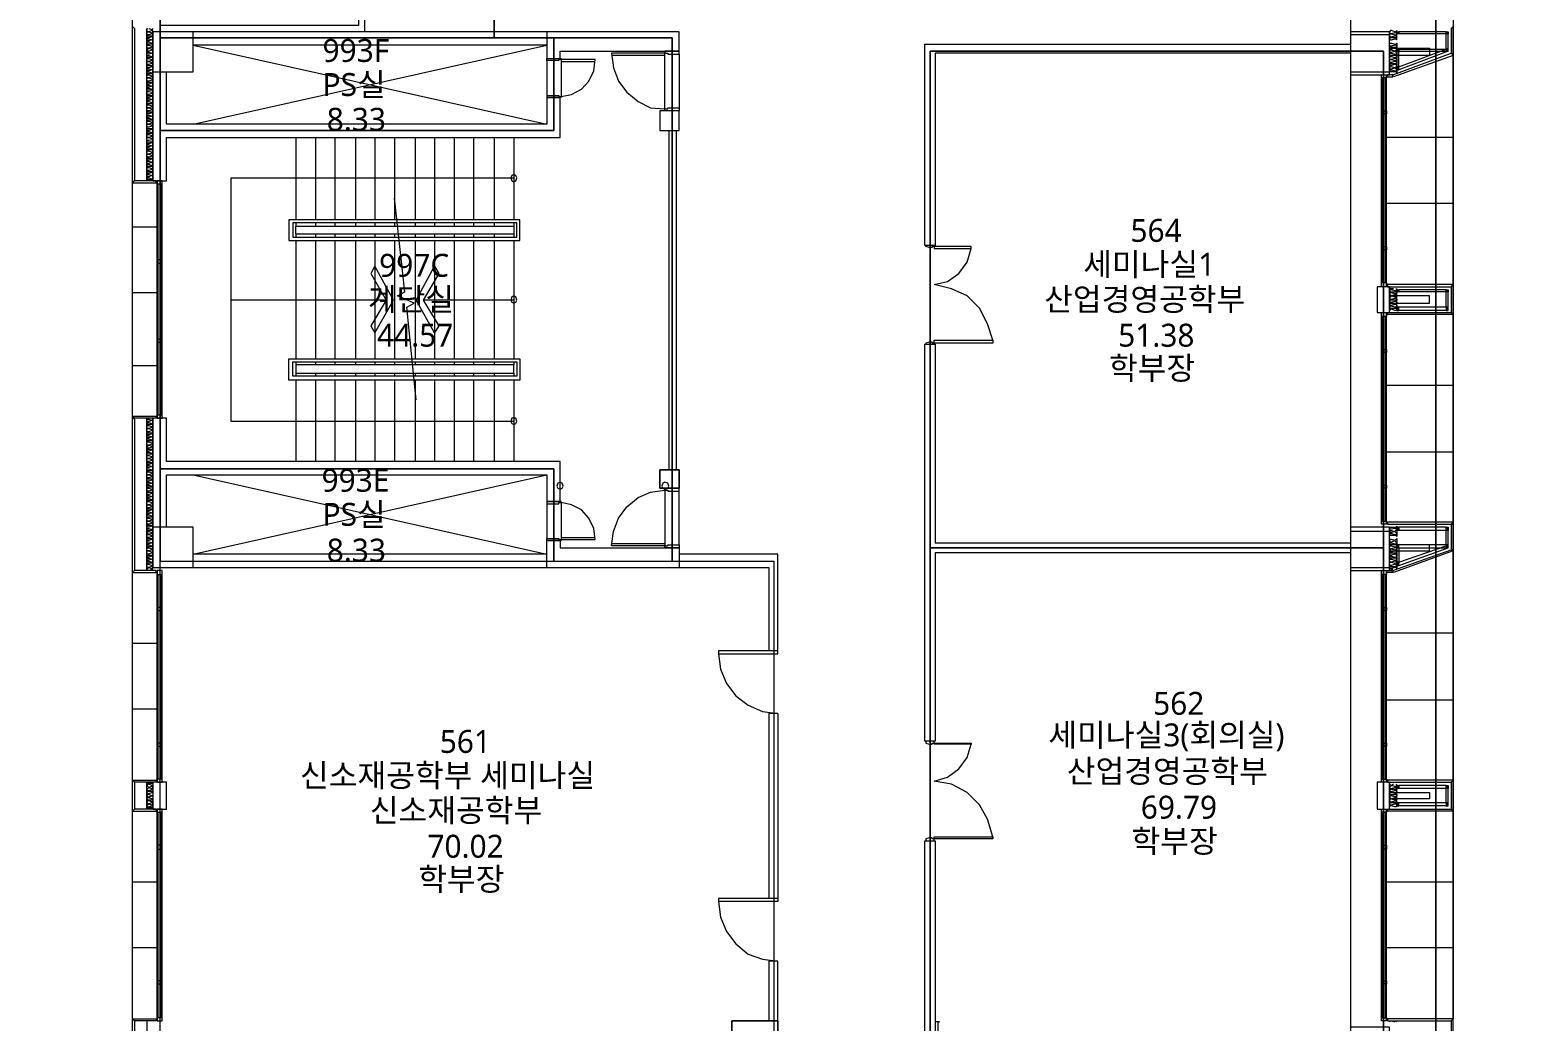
# Model space of a CAD drawing. Header units: millimetres. Extents: x -4048 to 127016, y -1911 to 106724.
# Drawn here: x 60472 to 82891, y 42805 to 57805 of the extents above; entities that cross this region are included whole.
import ezdxf

# ---------------------------------------------------------------- set-up
doc = ezdxf.new("R2010")
doc.units = ezdxf.units.MM
doc.layers.add('PDF_문자', color=7, linetype='Continuous')
doc.layers.add('PDF_형상', color=7, linetype='Continuous')
doc.styles.add('PDF 맑은 고딕', font='malgun.ttf')

msp = doc.modelspace()

# ---------------------------------------------------------------- linework, layer by layer
at = {"layer": 'PDF_형상', "lineweight": 5}
for points in [[(80955, 87744), (80955, 64711), (67502, 64711), (67502, 57681), (68404, 57681), (70192, 57681), (70192, 49764), (71732, 49764), (71732, 42221), (71701, 42221), (68201, 42221), (68201, 34523), (71701, 34523), (71701, 30977), (68201, 30977), (67050, 30977), (67050, 29686), (64453, 29686), (60441, 29686)], [(82961, 30868), (79197, 30868), (76709, 30868), (76709, 36467), (76709, 38909), (74080, 38909), (74080, 42470), (74096, 42470), (74096, 49967), (74096, 57479), (80955, 57479), (80955, 42470), (81748, 42470), (81748, 87744)], [(81748, 87744), (81748, 67479), (81748, 64711), (81748, 57479), (81748, 49967), (81748, 42470), (79306, 42470), (79306, 38971), (82961, 38971)], [(82012, 87449), (82012, 42844), (82012, 45985)], [(67781, 39391), (67781, 41801), (62027, 41801), (62027, 86516)], [(37936, 38971), (41684, 38971), (45432, 38971), (49180, 38971), (52944, 38971), (56692, 38971), (60441, 38971), (64453, 38971), (68201, 38971), (68201, 42221), (62447, 42221), (62447, 46063), (62447, 49764), (62447, 51164), (62447, 56281), (62447, 57681), (62447, 61227), (62447, 64711), (62447, 67479), (62447, 84369)], [(80457, 64773), (75978, 64773), (75978, 66701), (77331, 66701), (77331, 67401), (77626, 67401), (77626, 67557), (75604, 67557), (75604, 67401), (75822, 67401), (75822, 64773), (75604, 64773), (75604, 64633), (81048, 64633), (81048, 65224), (80457, 65224), (80457, 42113), (81048, 42113), (81048, 42719), (80457, 42719)], [(65542, 57774), (65542, 59221), (65449, 59221), (65449, 57867), (62447, 57867), (62447, 57774)], [(62245, 55519), (62245, 57821)], [(62338, 55519), (62338, 55535), (62322, 55535), (62276, 55535), (62260, 55535), (62245, 55535), (62245, 55550), (62260, 55566), (62276, 55566), (62322, 55550), (62338, 55550), (62338, 55566), (62338, 55597), (62322, 55597), (62276, 55581), (62260, 55581), (62245, 55597), (62245, 55612), (62260, 55612), (62276, 55612), (62322, 55597), (62338, 55612), (62338, 55628), (62338, 55643), (62322, 55643), (62276, 55628), (62260, 55628), (62245, 55643), (62245, 55659), (62260, 55659), (62276, 55659), (62322, 55659), (62338, 55659), (62338, 55675), (62338, 55690), (62322, 55690), (62276, 55675), (62260, 55675), (62245, 55690), (62245, 55706), (62260, 55721), (62276, 55721), (62322, 55706), (62338, 55706), (62338, 55721), (62338, 55737), (62322, 55737), (62276, 55737), (62260, 55737), (62245, 55737), (62245, 55752), (62260, 55768), (62276, 55768), (62322, 55752), (62338, 55752), (62338, 55768), (62338, 55783), (62322, 55799), (62276, 55783), (62260, 55783), (62245, 55783), (62245, 55799), (62260, 55814), (62276, 55814), (62322, 55799), (62338, 55799), (62338, 55830), (62338, 55846), (62322, 55846), (62276, 55830), (62260, 55830), (62245, 55846), (62245, 55861), (62260, 55861), (62276, 55861), (62322, 55861), (62338, 55861), (62338, 55877), (62338, 55892), (62322, 55892), (62276, 55877), (62260, 55877), (62245, 55892), (62245, 55908), (62260, 55923), (62276, 55923), (62260, 55923), (62245, 55939), (62245, 55954), (62260, 55970), (62276, 55970), (62322, 55954), (62338, 55954), (62338, 55970), (62338, 55986), (62322, 55986), (62276, 55986), (62260, 55986), (62245, 55986), (62245, 56001), (62260, 56017), (62276, 56017), (62322, 56001), (62338, 56001), (62338, 56017), (62338, 56032), (62322, 56048), (62276, 56032), (62260, 56032), (62245, 56048), (62245, 56063), (62260, 56063), (62276, 56063), (62322, 56048), (62338, 56063), (62338, 56079), (62338, 56094), (62322, 56094), (62276, 56079), (62260, 56079), (62245, 56094), (62245, 56110), (62260, 56110), (62276, 56110), (62322, 56110), (62338, 56110), (62338, 56126), (62338, 56141), (62322, 56141), (62276, 56126), (62260, 56126), (62245, 56141), (62245, 56157), (62260, 56172), (62276, 56172), (62260, 56172), (62245, 56188), (62245, 56203), (62260, 56219), (62276, 56219), (62322, 56203), (62338, 56203), (62338, 56219), (62338, 56234), (62322, 56234), (62276, 56234), (62260, 56234), (62245, 56234), (62245, 56250), (62260, 56266), (62276, 56266), (62322, 56250), (62338, 56250), (62338, 56281), (62338, 56297), (62322, 56297), (62276, 56281), (62260, 56281), (62245, 56297), (62245, 56312), (62260, 56312), (62276, 56312), (62322, 56312), (62338, 56312), (62338, 56328), (62338, 56343), (62322, 56343), (62276, 56328), (62260, 56328), (62245, 56343), (62245, 56359), (62260, 56374), (62276, 56374), (62260, 56374), (62245, 56390), (62245, 56405), (62260, 56421), (62276, 56421), (62322, 56405), (62338, 56405), (62338, 56421), (62338, 56437), (62322, 56437), (62276, 56437), (62260, 56437), (62245, 56437), (62245, 56452), (62260, 56468), (62276, 56468), (62322, 56452), (62338, 56452), (62338, 56468), (62338, 56483), (62322, 56499), (62276, 56483), (62260, 56483), (62245, 56483), (62245, 56499), (62260, 56514), (62276, 56514), (62322, 56499), (62338, 56514), (62338, 56530), (62338, 56545), (62322, 56545), (62276, 56530), (62260, 56530), (62245, 56545), (62245, 56561), (62260, 56561), (62276, 56561), (62322, 56561), (62338, 56561), (62338, 56577), (62338, 56592), (62322, 56592), (62276, 56577), (62260, 56577), (62245, 56592), (62245, 56608), (62260, 56623), (62276, 56623), (62260, 56623), (62245, 56639), (62245, 56654), (62260, 56670), (62276, 56670), (62322, 56654), (62338, 56654), (62338, 56670), (62338, 56685), (62322, 56685), (62276, 56685), (62260, 56685), (62245, 56685), (62245, 56701), (62260, 56717), (62276, 56717), (62322, 56701), (62338, 56701), (62338, 56717), (62338, 56748), (62322, 56748), (62276, 56732), (62260, 56732), (62245, 56748), (62245, 56763), (62260, 56763), (62276, 56763), (62322, 56748), (62338, 56763), (62338, 56779), (62338, 56794), (62322, 56794), (62276, 56779), (62260, 56779), (62245, 56794), (62245, 56810), (62260, 56810), (62276, 56810), (62322, 56810), (62338, 56810), (62338, 56825), (62338, 56841), (62322, 56841), (62276, 56825), (62260, 56825), (62245, 56841), (62245, 56857), (62260, 56872), (62276, 56872), (62322, 56857), (62338, 56857), (62338, 56872), (62338, 56888), (62322, 56888), (62276, 56888), (62260, 56888), (62245, 56888), (62245, 56903), (62260, 56919), (62276, 56919), (62322, 56903), (62338, 56903), (62338, 56919), (62338, 56934), (62322, 56950), (62276, 56934), (62260, 56934), (62245, 56934), (62245, 56950), (62260, 56965), (62276, 56965), (62322, 56950), (62338, 56950), (62338, 56981), (62338, 56997), (62322, 56997), (62276, 56981), (62260, 56981), (62245, 56997), (62245, 57012), (62260, 57012), (62276, 57012), (62322, 57012), (62338, 57012), (62338, 57028), (62338, 57043), (62322, 57043), (62276, 57028), (62260, 57028), (62245, 57043), (62245, 57059), (62260, 57074), (62276, 57074), (62260, 57074), (62245, 57090), (62245, 57105), (62260, 57121), (62276, 57121), (62322, 57105), (62338, 57105), (62338, 57121), (62338, 57136), (62322, 57136), (62276, 57136), (62260, 57136), (62245, 57136), (62245, 57152), (62260, 57168), (62276, 57168), (62322, 57152), (62338, 57152), (62338, 57168), (62338, 57183), (62322, 57199), (62276, 57183), (62260, 57183), (62245, 57199), (62260, 57214), (62276, 57214), (62322, 57199), (62338, 57214), (62338, 57230), (62338, 57245), (62322, 57245), (62276, 57230), (62260, 57230), (62245, 57245), (62245, 57261), (62260, 57261), (62276, 57261), (62322, 57261), (62338, 57261), (62338, 57276), (62338, 57292), (62322, 57292), (62276, 57276), (62260, 57276), (62245, 57292), (62245, 57308), (62260, 57323), (62276, 57323), (62260, 57323), (62245, 57339), (62245, 57354), (62260, 57370), (62276, 57370), (62322, 57354), (62338, 57354), (62338, 57370), (62338, 57385), (62322, 57385), (62276, 57385), (62260, 57385), (62245, 57385), (62245, 57401), (62260, 57416), (62276, 57416), (62322, 57401), (62338, 57401), (62338, 57416), (62338, 57448), (62322, 57448), (62276, 57432), (62260, 57432), (62245, 57448), (62245, 57463), (62260, 57463), (62276, 57463), (62322, 57448), (62338, 57463), (62338, 57479), (62338, 57494), (62322, 57494), (62276, 57479), (62260, 57479), (62245, 57494), (62245, 57510), (62260, 57510), (62276, 57525), (62260, 57525), (62245, 57541), (62245, 57556), (62260, 57572), (62276, 57572), (62322, 57556), (62338, 57556), (62338, 57572), (62338, 57588), (62322, 57588), (62276, 57588), (62260, 57588), (62245, 57588), (62245, 57603), (62260, 57619), (62276, 57619), (62322, 57603), (62338, 57603), (62338, 57619), (62338, 57634), (62322, 57650), (62276, 57634), (62260, 57634), (62245, 57634), (62245, 57650), (62260, 57665), (62276, 57665), (62322, 57650), (62338, 57665), (62338, 57681), (62338, 57696), (62322, 57696), (62276, 57681), (62260, 57681), (62245, 57696), (62245, 57712), (62260, 57712), (62276, 57712), (62322, 57712), (62338, 57712), (62338, 57727), (62338, 57743), (62322, 57743), (62276, 57727), (62260, 57727), (62245, 57743), (62245, 57759), (62260, 57774), (62276, 57774), (62260, 57774), (62245, 57790), (62245, 57805), (62260, 57821)], [(62276, 57821), (62322, 57805), (62338, 57805), (62338, 57821)], [(68295, 57774), (68295, 57370), (68512, 57370), (68512, 57354), (68481, 57354), (68481, 57339), (68295, 57339), (68295, 57370), (68497, 57370), (68497, 57479), (70301, 57479), (70301, 57774), (62338, 57774), (62338, 55519), (62540, 55519), (62540, 56172), (68497, 56172), (68497, 56779), (68295, 56779), (68295, 56374), (62540, 56374), (62540, 57168), (62945, 57168), (62945, 57774)], [(80457, 57121), (81048, 57121), (81048, 57727), (80457, 57727)], [(81903, 57774), (81188, 57774), (81157, 57743)], [(81188, 57245), (81903, 57510), (81903, 57743), (81188, 57743)], [(81934, 57774), (81903, 57743)], [(81934, 57510), (81934, 57743)], [(62945, 56374), (68295, 57572), (62945, 57572), (68295, 56374)], [(70301, 57432), (70301, 56623), (70301, 56577), (70083, 56577), (70083, 56608), (70083, 57448), (69275, 57448), (69306, 57230), (69383, 57028), (69508, 56857), (69679, 56717), (69866, 56623), (70083, 56608), (70130, 56608), (70130, 56623), (70301, 56623)], [(70083, 57416), (69275, 57416)], [(80457, 57448), (74174, 57448), (74174, 54539), (74018, 54539), (74018, 57588), (80457, 57588)], [(81188, 57230), (81188, 57479), (81157, 57479), (81157, 57510), (81188, 57510), (81188, 57479), (81157, 57510), (81141, 57525), (81126, 57525), (81079, 57510), (81063, 57510), (81048, 57525), (81048, 57541), (81063, 57541), (81079, 57541), (81126, 57541), (81141, 57541), (81157, 57556), (81141, 57572), (81126, 57572), (81079, 57556), (81063, 57556), (81048, 57572), (81048, 57588), (81063, 57603), (81079, 57603), (81126, 57588), (81141, 57588), (81157, 57603), (81157, 57136), (81157, 57152), (81141, 57168), (81126, 57168), (81079, 57168), (81063, 57168), (81048, 57168), (81048, 57183), (81063, 57199), (81079, 57199), (81126, 57183), (81141, 57183), (81157, 57199), (81141, 57214), (81126, 57230), (81141, 57230), (81157, 57261), (81141, 57276), (81126, 57276), (81079, 57261), (81063, 57261), (81048, 57276), (81048, 57292), (81063, 57292), (81079, 57292), (81126, 57292), (81141, 57292), (81157, 57308), (81141, 57323), (81126, 57323), (81079, 57308), (81063, 57308), (81048, 57323), (81048, 57339), (81063, 57354), (81079, 57354), (81126, 57339), (81141, 57339), (81157, 57354), (81141, 57370), (81126, 57370), (81079, 57354), (81063, 57354), (81048, 57370), (81048, 57385), (81063, 57401), (81079, 57401), (81126, 57385), (81141, 57385), (81157, 57401), (81141, 57416), (81126, 57416), (81079, 57416), (81063, 57416), (81048, 57416), (81048, 57432), (81063, 57448), (81079, 57448), (81126, 57432), (81141, 57432), (81157, 57448), (81141, 57463), (81126, 57479), (81141, 57494), (81157, 57510), (81903, 57510), (81934, 57479), (81188, 57199), (81157, 57245)], [(81048, 57525), (81654, 57525), (81654, 57416), (81048, 57416)], [(81157, 57230), (81157, 57479), (81903, 57479)], [(82012, 53948), (82012, 57416)], [(68295, 57339), (68295, 56810), (68295, 56779), (68497, 56779)], [(68512, 57323), (69026, 57323)], [(80924, 53917), (80924, 57121)], [(80939, 53979), (80939, 57074)], [(80986, 53979), (80986, 57074)], [(81001, 53917), (81001, 57121)], [(68295, 56810), (68481, 56810), (68481, 56794), (68512, 56794), (68512, 56779)], [(70145, 56281), (70145, 51149)], [(70254, 56281), (70254, 51149)], [(64500, 56172), (64500, 54928)], [(64795, 56172), (64795, 54928)], [(65091, 56172), (65091, 54928)], [(65402, 56172), (65402, 54928)], [(65697, 56172), (65697, 54928)], [(65993, 56172), (65993, 54928)], [(66304, 56172), (66304, 54928)], [(66599, 56172), (66599, 54928)], [(66895, 56172), (66895, 54928)], [(67190, 56172), (67190, 54928)], [(67502, 56172), (67502, 54928)], [(67797, 56172), (67797, 54928)], [(82012, 56172), (81001, 56172)], [(62400, 51926), (62400, 55519)], [(62416, 51973), (62416, 55472)], [(62462, 51973), (62462, 55472)], [(62478, 51926), (62478, 55519)], [(67797, 51880), (63520, 51880), (63520, 53715), (63520, 55566), (67797, 55566)], [(66319, 52206), (66180, 53606), (66288, 53668), (66040, 53777), (66148, 53839), (65993, 55255)], [(82012, 55177), (81001, 55177)], [(62400, 54819), (62027, 54819)], [(67797, 54881), (67797, 54835), (67797, 54710), (64500, 54710), (64500, 54664)], [(64500, 54881), (64500, 54835)], [(64500, 54710), (64500, 54835), (67797, 54835)], [(64795, 54881), (64795, 54835)], [(64795, 54710), (64795, 54664)], [(65091, 54881), (65091, 54835)], [(65091, 54710), (65091, 54664)], [(65402, 54881), (65402, 54835)], [(65402, 54710), (65402, 54664)], [(65697, 54881), (65697, 54835)], [(65697, 54710), (65697, 54664)], [(65993, 54881), (65993, 54835)], [(65993, 54710), (65993, 54664)], [(66304, 54881), (66304, 54835)], [(66304, 54710), (66304, 54664)], [(66599, 54881), (66599, 54835)], [(66599, 54710), (66599, 54664)], [(66895, 54881), (66895, 54835)], [(66895, 54710), (66895, 54664)], [(67190, 54881), (67190, 54835)], [(67190, 54710), (67190, 54664)], [(67502, 54881), (67502, 54835)], [(67502, 54710), (67502, 54664)], [(67797, 54710), (67797, 54664)], [(64500, 54617), (64500, 52828)], [(64795, 54617), (64795, 52828)], [(65091, 54617), (65091, 52828)], [(65402, 54617), (65402, 52828)], [(65697, 54617), (65697, 52828)], [(65993, 54617), (65993, 52828)], [(66304, 54617), (66304, 52828)], [(66599, 54617), (66599, 52828)], [(66895, 54617), (66895, 52828)], [(67190, 54617), (67190, 52828)], [(67502, 54617), (67502, 52828)], [(67797, 54617), (67797, 52828)], [(74158, 54539), (74158, 54493), (74718, 54493), (74718, 54524), (74127, 54524), (74127, 54508), (74080, 54508), (74034, 54524), (74034, 54539)], [(75045, 53108), (74967, 53357), (74842, 53590), (74656, 53777), (74422, 53886), (74158, 53948), (74360, 53995), (74531, 54119), (74656, 54290), (74718, 54493)], [(62400, 53824), (62027, 53824)], [(81110, 53886), (81079, 53886), (81063, 53886), (81048, 53902)], [(81141, 53886), (81157, 53886), (81157, 53870), (81141, 53855), (81126, 53855), (81079, 53870), (81063, 53870), (81048, 53855), (81063, 53839), (81079, 53839), (81126, 53839), (81141, 53839), (81157, 53839), (81157, 53824), (81141, 53808), (81126, 53808), (81079, 53824), (81063, 53824), (81048, 53808), (81063, 53793), (81079, 53777), (81063, 53762), (81048, 53746), (81063, 53730), (81079, 53730), (81126, 53746), (81141, 53746), (81157, 53730), (81157, 53715), (81141, 53715), (81126, 53715), (81079, 53715), (81063, 53715), (81048, 53699), (81063, 53684), (81079, 53684), (81126, 53699), (81141, 53699), (81157, 53684), (81157, 53668), (81141, 53653), (81126, 53653), (81079, 53668), (81063, 53668), (81048, 53653), (81063, 53637), (81079, 53637), (81126, 53653), (81141, 53653), (81157, 53637), (81157, 53622), (81141, 53606), (81126, 53606), (81079, 53622), (81063, 53622), (81048, 53606), (81063, 53590), (81079, 53590), (81126, 53590), (81141, 53590), (81157, 53590), (81157, 53575), (81141, 53559), (81126, 53559), (81079, 53575), (81063, 53575), (81048, 53559)], [(81157, 53559), (81157, 53886)], [(81903, 53870), (81188, 53870), (81157, 53839)], [(81934, 53559), (81903, 53606), (81903, 53839), (81188, 53839)], [(81934, 53870), (81903, 53839)], [(81934, 53606), (81934, 53839)], [(65868, 53715), (63520, 53715)], [(67797, 53715), (66428, 53715)], [(81048, 53668), (81654, 53668), (81654, 53777), (81048, 53777)], [(81903, 53559), (81188, 53559), (81157, 53606)], [(81903, 53606), (81188, 53606)], [(80924, 50324), (80924, 53528)], [(80939, 50371), (80939, 53466)], [(80986, 50371), (80986, 53466)], [(81001, 50324), (81001, 53528)], [(82012, 50340), (82012, 53497)], [(80457, 49889), (74174, 49889), (74174, 47043), (74018, 47043), (74018, 53046), (74174, 53046), (74174, 50044), (80457, 50044)], [(74158, 53046), (74158, 53108), (75045, 53108), (75045, 53062), (74127, 53062), (74127, 53077), (74080, 53077), (74034, 53062), (74034, 53046)], [(62400, 52719), (62027, 52719)], [(64500, 52782), (64500, 52735)], [(67797, 52611), (67797, 52735), (64500, 52735), (64500, 52611), (67797, 52611), (67797, 52564)], [(64795, 52782), (64795, 52735)], [(65091, 52782), (65091, 52735)], [(65402, 52782), (65402, 52735)], [(65697, 52782), (65697, 52735)], [(65993, 52782), (65993, 52735)], [(66304, 52782), (66304, 52735)], [(66599, 52782), (66599, 52735)], [(66895, 52782), (66895, 52735)], [(67190, 52782), (67190, 52735)], [(67502, 52782), (67502, 52735)], [(67797, 52782), (67797, 52735)], [(64500, 52611), (64500, 52564)], [(64500, 52502), (64500, 51273)], [(64795, 52611), (64795, 52564)], [(64795, 52502), (64795, 51273)], [(65091, 52611), (65091, 52564)], [(65091, 52502), (65091, 51273)], [(65402, 52611), (65402, 52564)], [(65402, 52502), (65402, 51273)], [(65697, 52611), (65697, 52564)], [(65697, 52502), (65697, 51273)], [(65993, 52611), (65993, 52564)], [(65993, 52502), (65993, 51273)], [(66304, 52611), (66304, 52564)], [(66304, 52502), (66304, 51273)], [(66599, 52611), (66599, 52564)], [(66599, 52502), (66599, 51273)], [(66895, 52611), (66895, 52564)], [(66895, 52502), (66895, 51273)], [(67190, 52611), (67190, 52564)], [(67190, 52502), (67190, 51273)], [(67502, 52611), (67502, 52564)], [(67502, 52502), (67502, 51273)], [(67797, 52502), (67797, 51273)], [(82012, 52424), (81001, 52424)], [(62245, 49625), (62245, 51926)], [(62338, 49625), (62338, 49640), (62322, 49640), (62276, 49625), (62260, 49625), (62245, 49640), (62245, 49656), (62260, 49656), (62276, 49671), (62260, 49671), (62245, 49687), (62245, 49702), (62260, 49718), (62276, 49718), (62322, 49702), (62338, 49702), (62338, 49718), (62338, 49733), (62322, 49733), (62276, 49733), (62260, 49733), (62245, 49733), (62245, 49749), (62260, 49764), (62276, 49764), (62322, 49749), (62338, 49749), (62338, 49764), (62338, 49780), (62322, 49796), (62276, 49780), (62260, 49780), (62245, 49780), (62245, 49796), (62260, 49811), (62276, 49811), (62322, 49796), (62338, 49796), (62338, 49827), (62338, 49842), (62322, 49842), (62276, 49827), (62260, 49827), (62245, 49842), (62245, 49858), (62260, 49858), (62276, 49858), (62322, 49858), (62338, 49858), (62338, 49873), (62338, 49889), (62322, 49889), (62276, 49873), (62260, 49873), (62245, 49889), (62245, 49904), (62260, 49920), (62276, 49920), (62260, 49920), (62245, 49936), (62245, 49951), (62260, 49967), (62276, 49967), (62322, 49951), (62338, 49951), (62338, 49967), (62338, 49982), (62322, 49982), (62276, 49982), (62260, 49982), (62245, 49982), (62245, 49998), (62260, 50013), (62276, 50013), (62322, 49998), (62338, 49998), (62338, 50013), (62338, 50029), (62322, 50044), (62276, 50029), (62260, 50029), (62245, 50044), (62245, 50060), (62260, 50060), (62276, 50060), (62322, 50044), (62338, 50060), (62338, 50076), (62338, 50091), (62322, 50091), (62276, 50076), (62260, 50076), (62245, 50091), (62245, 50107), (62260, 50107), (62276, 50107), (62322, 50107), (62338, 50107), (62338, 50122), (62338, 50138), (62322, 50138), (62276, 50122), (62260, 50122), (62245, 50138), (62245, 50153), (62260, 50169), (62276, 50169), (62260, 50184), (62245, 50184), (62245, 50200), (62260, 50216), (62276, 50216), (62322, 50200), (62338, 50200), (62338, 50216), (62338, 50231), (62322, 50231), (62276, 50231), (62260, 50231), (62245, 50231), (62245, 50247), (62260, 50262), (62276, 50262), (62322, 50247), (62338, 50247), (62338, 50278), (62338, 50293), (62322, 50293), (62276, 50278), (62260, 50278), (62245, 50293), (62245, 50309), (62260, 50309), (62276, 50309), (62322, 50309), (62338, 50309), (62338, 50324), (62338, 50340), (62322, 50340), (62276, 50324), (62260, 50324), (62245, 50340), (62245, 50355), (62260, 50371), (62276, 50371), (62260, 50371), (62245, 50387), (62245, 50402), (62260, 50418), (62276, 50418), (62322, 50402), (62338, 50402), (62338, 50418), (62338, 50433), (62322, 50433), (62276, 50433), (62260, 50433), (62245, 50433), (62245, 50449), (62260, 50464), (62276, 50464), (62322, 50449), (62338, 50449), (62338, 50464), (62338, 50480), (62322, 50495), (62276, 50480), (62260, 50480), (62245, 50480), (62245, 50495), (62260, 50511), (62276, 50511), (62322, 50495), (62338, 50511), (62338, 50527), (62338, 50542), (62322, 50542), (62276, 50527), (62260, 50527), (62245, 50542), (62245, 50558), (62260, 50558), (62276, 50558), (62322, 50558), (62338, 50558), (62338, 50573), (62338, 50589), (62322, 50589), (62276, 50573), (62260, 50573), (62245, 50589), (62245, 50604), (62260, 50620), (62276, 50620), (62260, 50620), (62245, 50635), (62245, 50651), (62260, 50667), (62276, 50667), (62322, 50651), (62338, 50651), (62338, 50667), (62338, 50682), (62322, 50682), (62276, 50682), (62260, 50682), (62245, 50682), (62245, 50698), (62260, 50713), (62276, 50713), (62322, 50698), (62338, 50698), (62338, 50713), (62338, 50744), (62322, 50744), (62276, 50729), (62260, 50729), (62245, 50744), (62245, 50760), (62260, 50760), (62276, 50760), (62322, 50744), (62338, 50760), (62338, 50775), (62338, 50791), (62322, 50791), (62276, 50775), (62260, 50775), (62245, 50791), (62245, 50807), (62260, 50807), (62276, 50807), (62322, 50807), (62338, 50807), (62338, 50822), (62338, 50838), (62322, 50838), (62276, 50822), (62260, 50822), (62245, 50838), (62245, 50853), (62260, 50869), (62276, 50869), (62322, 50853), (62338, 50853), (62338, 50869), (62338, 50884), (62322, 50884), (62276, 50884), (62260, 50884), (62245, 50884), (62245, 50900), (62260, 50915), (62276, 50915), (62322, 50900), (62338, 50900), (62338, 50915), (62338, 50931), (62322, 50946), (62276, 50931), (62260, 50931), (62245, 50931), (62245, 50946), (62260, 50962), (62276, 50962), (62322, 50946), (62338, 50946), (62338, 50978), (62338, 50993), (62322, 50993), (62276, 50978), (62260, 50978), (62245, 50993), (62245, 51009), (62260, 51009), (62276, 51009), (62322, 51009), (62338, 51009), (62338, 51024), (62338, 51040), (62322, 51040), (62276, 51024), (62260, 51024), (62245, 51040), (62245, 51055), (62260, 51071), (62276, 51071), (62260, 51071), (62245, 51086), (62245, 51102), (62260, 51118), (62276, 51118), (62322, 51102), (62338, 51102), (62338, 51118), (62338, 51133), (62322, 51133), (62276, 51133), (62260, 51133), (62245, 51133), (62245, 51149), (62260, 51164), (62276, 51164), (62322, 51149), (62338, 51149), (62338, 51164), (62338, 51180), (62322, 51195), (62276, 51180), (62260, 51180), (62245, 51195), (62245, 51211), (62260, 51211), (62276, 51211), (62322, 51195), (62338, 51211), (62338, 51226), (62338, 51242), (62322, 51242), (62276, 51226), (62260, 51226), (62245, 51242), (62245, 51258), (62260, 51258), (62276, 51258), (62322, 51258), (62338, 51258), (62338, 51273), (62338, 51289), (62322, 51289), (62276, 51273), (62260, 51273), (62245, 51289), (62245, 51304), (62260, 51320), (62276, 51320), (62260, 51320), (62245, 51335), (62245, 51351), (62260, 51366), (62276, 51366), (62322, 51351), (62338, 51351), (62338, 51366), (62338, 51382), (62322, 51382), (62276, 51382), (62260, 51382), (62245, 51382), (62245, 51398), (62260, 51413), (62276, 51413), (62322, 51398), (62338, 51398), (62338, 51413), (62338, 51444), (62322, 51444), (62276, 51429), (62260, 51429), (62245, 51444), (62245, 51460), (62260, 51460), (62276, 51460), (62322, 51460), (62338, 51460), (62338, 51475), (62338, 51491), (62322, 51491), (62276, 51475), (62260, 51475), (62245, 51491), (62245, 51506), (62260, 51506), (62276, 51522), (62260, 51522), (62245, 51537), (62245, 51553), (62260, 51569), (62276, 51569), (62322, 51553), (62338, 51553), (62338, 51569), (62338, 51584), (62322, 51584), (62276, 51584), (62260, 51584), (62245, 51584), (62245, 51600), (62260, 51615), (62276, 51615), (62322, 51600), (62338, 51600), (62338, 51615), (62338, 51631), (62322, 51646), (62276, 51631), (62260, 51631), (62245, 51631), (62245, 51646), (62260, 51662), (62276, 51662), (62322, 51646), (62338, 51662), (62338, 51677), (62338, 51693), (62322, 51693), (62276, 51677), (62260, 51677), (62245, 51693), (62245, 51709), (62260, 51709), (62276, 51709), (62322, 51709), (62338, 51709), (62338, 51724), (62338, 51740), (62322, 51740), (62276, 51724), (62260, 51724), (62245, 51740), (62245, 51755), (62260, 51771), (62276, 51771), (62260, 51771), (62245, 51786), (62245, 51802), (62260, 51817), (62276, 51817), (62322, 51802), (62338, 51802), (62338, 51817), (62338, 51833), (62322, 51833), (62276, 51833), (62260, 51833), (62245, 51833), (62245, 51849), (62260, 51864), (62276, 51864), (62322, 51849), (62338, 51849), (62338, 51864), (62338, 51880), (62322, 51895), (62276, 51880), (62260, 51880), (62245, 51895), (62245, 51911), (62260, 51911), (62276, 51911), (62322, 51895), (62338, 51911), (62338, 51926)], [(62945, 49671), (62945, 50278), (62540, 50278), (62540, 51071), (68295, 51071), (68295, 50667), (68497, 50667), (68497, 51273), (62540, 51273), (62540, 51926), (62338, 51926), (62338, 49671), (71654, 49671), (71654, 48411)], [(82012, 51413), (81001, 51413)], [(62945, 51071), (68295, 49873), (62945, 49873), (68295, 51071)], [(70301, 50013), (70301, 50822), (70301, 50869), (70083, 50869), (70083, 50838), (70083, 49998), (69275, 49998), (69306, 50216), (69383, 50418), (69508, 50589), (69679, 50729), (69866, 50807), (70083, 50838), (70130, 50838), (70130, 50822), (70301, 50822)], [(68295, 50635), (68481, 50635), (68481, 50651), (68512, 50651), (68512, 50667), (68295, 50667), (68295, 50635), (68295, 50107)], [(81903, 50278), (81188, 50278), (81157, 50231)], [(81903, 50013), (81903, 50231), (81188, 50231)], [(81934, 50278), (81903, 50231)], [(81934, 50013), (81934, 50231)], [(68295, 49671), (68295, 50076), (68497, 50076), (68497, 49967), (70301, 49967), (70301, 49671)], [(68512, 50122), (69026, 50122)], [(70083, 50029), (69275, 50029)], [(80457, 49625), (81048, 49625), (81048, 50216), (80457, 50216)], [(81157, 49749), (81141, 49764), (81126, 49764), (81079, 49749), (81063, 49749), (81048, 49764), (81048, 49780), (81063, 49796), (81079, 49796), (81126, 49780), (81141, 49780), (81157, 49796), (81141, 49811), (81126, 49811), (81079, 49811), (81063, 49811), (81048, 49811), (81048, 49827), (81063, 49842), (81079, 49842), (81126, 49827), (81141, 49827), (81157, 49842), (81141, 49873), (81126, 49873), (81079, 49858), (81063, 49858), (81048, 49873), (81048, 49889), (81063, 49889), (81079, 49889), (81126, 49889), (81141, 49889), (81157, 49904), (81141, 49920), (81126, 49920), (81079, 49904), (81063, 49904), (81048, 49920), (81048, 49936), (81063, 49936), (81079, 49951), (81126, 49936), (81141, 49936), (81157, 49951), (81141, 49967), (81126, 49967), (81079, 49951), (81063, 49951), (81048, 49967), (81048, 49982), (81063, 49998), (81079, 49998), (81126, 49982), (81141, 49982), (81157, 49998), (81141, 50013), (81126, 50013), (81079, 50013), (81063, 50013), (81048, 50013), (81048, 50029), (81063, 50044), (81079, 50044), (81126, 50029), (81141, 50029), (81157, 50044), (81141, 50060), (81126, 50076), (81141, 50091), (81157, 50107), (81157, 49640), (81157, 49656), (81141, 49671), (81126, 49671), (81079, 49656), (81063, 49656), (81048, 49671), (81048, 49687), (81063, 49687), (81079, 49687), (81126, 49687), (81141, 49687), (81157, 49702), (81141, 49718), (81126, 49718), (81079, 49702), (81063, 49702), (81048, 49718), (81048, 49733), (81063, 49749), (81079, 49749), (81126, 49733), (81141, 49733), (81157, 49749), (81188, 49702), (81934, 49967), (81903, 50013), (81157, 50013), (81188, 49967), (81188, 49733)], [(81048, 49920), (81654, 49920), (81654, 50013), (81048, 50013)], [(81188, 49749), (81903, 49998)], [(71794, 48411), (70892, 48411), (70892, 48365), (71794, 48365), (71794, 49873), (70301, 49873)], [(81157, 49733), (81157, 49967), (81903, 49967)], [(82012, 46452), (82012, 49920)], [(62400, 46421), (62400, 49625)], [(62416, 46467), (62416, 49562)], [(62462, 46467), (62462, 49562)], [(62478, 46421), (62478, 49625)], [(80924, 46421), (80924, 49625)], [(80939, 46467), (80939, 49562)], [(80986, 46467), (80986, 49562)], [(81001, 46421), (81001, 49625), (81095, 49625), (81095, 49593), (81001, 49593)], [(81095, 49640), (81079, 49640), (81063, 49640)], [(82012, 48676), (81001, 48676)], [(62400, 48520), (62027, 48520)], [(70892, 48365), (70923, 48131), (71016, 47914), (71156, 47727), (71343, 47587), (71561, 47494), (71794, 47463), (71794, 44617), (70892, 44617), (70923, 44383), (71016, 44165), (71156, 43979), (71343, 43823), (71561, 43746), (71794, 43714), (71654, 43714), (71654, 42812)], [(82012, 47665), (81001, 47665)], [(62400, 47525), (62027, 47525)], [(71794, 47463), (71654, 47463), (71654, 44663)], [(74034, 47043), (74034, 47012), (74080, 46996), (74127, 46996), (74127, 47012), (74718, 47012), (74718, 46996), (74158, 46996), (74158, 47043)], [(75045, 45596), (74967, 45861), (74842, 46078), (74656, 46265), (74422, 46390), (74158, 46436), (74360, 46498), (74531, 46623), (74656, 46794), (74718, 46996)], [(81110, 46390), (81079, 46374), (81063, 46374), (81048, 46405)], [(81141, 46390), (81157, 46374), (81157, 46358), (81141, 46358), (81126, 46358), (81079, 46374), (81063, 46358), (81048, 46343), (81063, 46327), (81079, 46327), (81126, 46343), (81141, 46343), (81157, 46327), (81157, 46312), (81141, 46312), (81126, 46312), (81079, 46312), (81063, 46312), (81048, 46296), (81063, 46281), (81079, 46281), (81126, 46296), (81141, 46296), (81157, 46281), (81157, 46265), (81141, 46250), (81126, 46250), (81079, 46265), (81063, 46265), (81048, 46250), (81063, 46234), (81079, 46234), (81126, 46234), (81141, 46234), (81157, 46234), (81157, 46218), (81141, 46203), (81126, 46203), (81079, 46218), (81063, 46218), (81048, 46203), (81063, 46187), (81079, 46172), (81063, 46172), (81048, 46141), (81063, 46125), (81079, 46125), (81126, 46141), (81141, 46141), (81157, 46125), (81157, 46110), (81141, 46110), (81126, 46110), (81079, 46110), (81063, 46110), (81048, 46094), (81063, 46078), (81079, 46078), (81126, 46094), (81141, 46094), (81157, 46078), (81157, 46063), (81141, 46047), (81126, 46047), (81079, 46063), (81063, 46063), (81048, 46047)], [(81048, 46265), (81654, 46265), (81654, 46172), (81048, 46172)], [(81157, 46047), (81157, 46390)], [(81903, 46374), (81188, 46374), (81157, 46327)], [(81903, 46110), (81903, 46327), (81188, 46327)], [(81934, 46374), (81903, 46327)], [(81934, 46110), (81934, 46327)], [(62400, 42812), (62400, 46016)], [(62416, 42859), (62416, 45970)], [(62462, 42859), (62462, 45970)], [(62478, 42812), (62478, 46016)], [(80924, 42812), (80924, 46016)], [(80939, 42859), (80939, 45970)], [(80986, 42859), (80986, 45970)], [(81001, 42812), (81001, 46016)], [(81903, 46063), (81188, 46063), (81157, 46110)], [(81934, 46063), (81903, 46110), (81188, 46110)], [(74174, 42392), (74018, 42392), (74018, 45534), (74174, 45534), (74174, 42548), (79197, 42548), (80457, 42548), (74174, 42548), (74236, 42548), (74220, 42548), (74220, 42797), (74236, 42797), (74174, 42797), (74174, 42548)], [(74174, 45534), (74174, 42392), (74018, 42392), (74018, 38846), (75045, 38846), (76600, 38846)], [(74158, 45534), (74158, 45596), (75045, 45596), (75045, 45565), (74127, 45565), (74127, 45581), (74080, 45581), (74034, 45565), (74034, 45534)], [(62400, 44912), (62027, 44912)], [(82012, 44912), (81001, 44912)], [(71794, 44663), (70892, 44663), (70892, 44617)], [(62400, 43917), (62027, 43917)], [(82012, 43917), (81001, 43917)], [(68295, 39064), (71592, 42113), (71592, 39764), (71794, 39764), (71794, 43714)], [(62245, 42812), (62245, 42019)], [(71794, 42812), (71094, 42812), (71094, 42113)], [(81048, 42797), (81063, 42812), (81079, 42812), (81126, 42797)], [(81141, 42797), (81157, 42812)]]:
    msp.add_lwpolyline(points, dxfattribs=at)
for points in [[(62447, 57681), (67502, 57681), (67502, 61227), (62447, 61227)], [(62058, 55519), (62027, 55503), (62027, 57852), (62058, 57821)], [(62058, 55519), (62027, 55503), (62027, 57852), (62058, 57821)], [(81981, 57448), (82012, 57432), (82012, 57852), (81981, 57821)], [(62276, 57774), (62322, 57759), (62338, 57759), (62338, 57774), (62338, 57790), (62322, 57790)], [(62338, 57168), (62945, 57168), (62945, 57774), (62338, 57774)], [(68404, 56281), (62447, 56281), (62447, 51164), (68404, 51164), (68404, 49764), (70192, 49764), (70192, 57681), (68404, 57681)], [(62447, 56281), (68295, 56281), (68404, 56281), (68404, 57681), (67502, 57681), (62447, 57681)], [(81048, 57774), (80457, 57774), (80457, 57168), (81048, 57168)], [(81157, 57790), (81141, 57774), (81126, 57774), (81079, 57790), (81063, 57790), (81048, 57774), (81048, 57759), (81063, 57743), (81079, 57743), (81063, 57743), (81048, 57727), (81048, 57712), (81063, 57696), (81079, 57696), (81126, 57712), (81141, 57712), (81157, 57696), (81141, 57681), (81126, 57681), (81079, 57681), (81063, 57681), (81048, 57681), (81048, 57665), (81063, 57650), (81079, 57650), (81126, 57665), (81141, 57665), (81157, 57650)], [(81079, 57743), (81126, 57727), (81141, 57727), (81157, 57743), (81141, 57759), (81126, 57759)], [(81157, 57774), (81188, 57774), (81188, 57743), (81157, 57743)], [(81903, 57774), (81934, 57774), (81934, 57743), (81903, 57743)], [(62276, 57525), (62322, 57510), (62338, 57510), (62338, 57525), (62338, 57541), (62322, 57541)], [(70130, 57432), (70301, 57432), (70301, 57479), (70083, 57479), (70083, 57448), (70130, 57448)], [(74096, 49967), (80955, 49967), (80955, 57479), (74096, 57479)], [(81126, 57479), (81079, 57494), (81063, 57494), (81048, 57494), (81048, 57479), (81063, 57463), (81079, 57463)], [(81110, 57090), (81095, 57121), (81981, 57448), (82012, 57416)], [(81903, 57479), (81934, 57479), (81934, 57510), (81903, 57510)], [(62276, 57323), (62322, 57308), (62338, 57308), (62338, 57323), (62338, 57339), (62322, 57339)], [(69026, 57354), (68512, 57354), (68512, 56794), (68668, 56825), (68823, 56903), (68932, 57028), (69010, 57183)], [(81126, 57230), (81079, 57245), (81063, 57245), (81048, 57230), (81048, 57214), (81063, 57214), (81079, 57214)], [(81157, 57199), (81188, 57199), (81188, 57245), (81157, 57245)], [(62276, 57074), (62322, 57059), (62338, 57059), (62338, 57074), (62338, 57090), (62322, 57090)], [(80924, 57074), (80924, 57121), (81001, 57121), (81001, 57074)], [(81017, 57121), (81017, 57090), (81095, 57090), (81095, 57121)], [(62276, 56623), (62322, 56608), (62338, 56608), (62338, 56623), (62338, 56639), (62322, 56639)], [(70301, 56577), (70005, 56577), (70005, 56281), (70301, 56281)], [(70301, 56281), (70301, 56577), (70005, 56577), (70005, 56281)], [(80924, 56530), (80924, 56577), (81001, 56577), (81001, 56530)], [(62276, 56374), (62322, 56359), (62338, 56359), (62338, 56374), (62338, 56390), (62322, 56390)], [(62276, 56172), (62322, 56157), (62338, 56157), (62338, 56172), (62338, 56188), (62322, 56188)], [(62276, 55923), (62322, 55908), (62338, 55908), (62338, 55923), (62338, 55939), (62322, 55939)], [(67844, 55566), (67828, 55597), (67797, 55612), (67766, 55597), (67750, 55566), (67766, 55519), (67797, 55503), (67828, 55519)], [(62058, 55519), (62027, 55488), (62385, 55488), (62385, 55519)], [(62058, 55519), (62027, 55488), (62385, 55488), (62385, 55519)], [(62478, 55472), (62478, 55519), (62400, 55519), (62400, 55472)], [(67890, 54617), (67890, 54928), (64391, 54928), (64391, 54617)], [(67844, 54664), (67844, 54881), (64453, 54881), (64453, 54664)], [(80924, 54477), (80924, 54524), (81001, 54524), (81001, 54477)], [(62478, 54275), (62478, 54321), (62400, 54321), (62400, 54275)], [(65635, 54119), (65868, 53715), (65635, 53326), (65697, 53217), (65977, 53715), (65697, 54228)], [(66599, 54228), (66662, 54119), (66428, 53715), (66662, 53326), (66599, 53217), (66319, 53715)], [(81048, 53917), (80861, 53917), (80861, 53528), (81048, 53528)], [(80924, 53917), (80924, 53979), (81001, 53979), (81001, 53917)], [(81981, 53917), (82012, 53948), (81017, 53948), (81017, 53917)], [(81157, 53870), (81188, 53870), (81188, 53839), (81157, 53839)], [(81903, 53870), (81934, 53870), (81934, 53839), (81903, 53839)], [(81981, 53528), (82012, 53497), (82012, 53948), (81981, 53917)], [(67750, 53715), (67766, 53684), (67797, 53668), (67828, 53684), (67844, 53715), (67828, 53762), (67797, 53777), (67766, 53762)], [(81079, 53777), (81126, 53762), (81141, 53762), (81157, 53777), (81141, 53793), (81126, 53793)], [(81157, 53559), (81188, 53559), (81188, 53606), (81157, 53606)], [(81903, 53559), (81934, 53559), (81934, 53606), (81903, 53606)], [(80924, 53466), (80924, 53528), (81001, 53528), (81001, 53466)], [(81981, 53528), (82012, 53497), (81017, 53497), (81017, 53528)], [(62478, 53077), (62478, 53124), (62400, 53124), (62400, 53077)], [(80924, 52922), (80924, 52968), (81001, 52968), (81001, 52922)], [(67890, 52502), (64391, 52502), (64391, 52828), (67890, 52828)], [(67844, 52564), (64453, 52564), (64453, 52782), (67844, 52782)], [(62058, 51926), (62027, 51957), (62385, 51957), (62385, 51926)], [(62058, 51926), (62027, 51957), (62385, 51957), (62385, 51926)], [(62058, 49625), (62027, 49593), (62027, 51942), (62058, 51911)], [(62058, 49625), (62027, 49593), (62027, 51942), (62058, 51911)], [(62478, 51926), (62478, 51973), (62400, 51973), (62400, 51926)], [(67750, 51880), (67766, 51849), (67797, 51833), (67828, 51849), (67844, 51880), (67828, 51926), (67797, 51926), (67766, 51926)], [(62276, 51771), (62322, 51755), (62338, 51755), (62338, 51771), (62338, 51786), (62322, 51786)], [(62276, 51522), (62322, 51506), (62338, 51506), (62338, 51522), (62338, 51537), (62322, 51537)], [(62276, 51320), (62322, 51304), (62338, 51304), (62338, 51320), (62338, 51335), (62322, 51335)], [(68404, 49764), (70192, 49764), (71732, 49764), (71732, 42221), (71701, 42221), (68201, 42221), (62447, 42221), (62447, 46063), (62447, 49764), (68404, 49764), (68404, 51164), (62447, 51164), (62447, 49764)], [(70005, 51149), (70005, 50869), (70301, 50869), (70301, 51149)], [(70301, 51149), (70301, 50869), (70005, 50869), (70005, 51149)], [(62276, 51071), (62322, 51055), (62338, 51055), (62338, 51071), (62338, 51086), (62322, 51086)], [(68450, 50900), (68466, 50869), (68497, 50853), (68528, 50869), (68544, 50900), (68528, 50946), (68497, 50962), (68466, 50946)], [(70145, 50900), (70130, 50946), (70083, 50962), (70052, 50946), (70037, 50900), (70052, 50869), (70083, 50853), (70130, 50869)], [(80924, 50869), (80924, 50915), (81001, 50915), (81001, 50869)], [(62276, 50620), (62322, 50604), (62338, 50604), (62338, 50620), (62338, 50635), (62322, 50635)], [(69026, 50091), (69010, 50262), (68932, 50418), (68823, 50542), (68668, 50620), (68512, 50651), (68512, 50091)], [(62276, 50371), (62322, 50355), (62338, 50355), (62338, 50371), (62338, 50387), (62322, 50387)], [(62945, 49671), (62945, 50278), (62338, 50278), (62338, 49671)], [(81048, 50278), (80457, 50278), (80457, 49671), (81048, 49671)], [(80924, 50324), (80924, 50371), (81001, 50371), (81001, 50324)], [(81981, 50324), (82012, 50355), (81017, 50355), (81017, 50324)], [(81157, 50293), (81157, 50138), (81141, 50153), (81126, 50153), (81079, 50153), (81063, 50153), (81048, 50153), (81048, 50169), (81063, 50184), (81079, 50184), (81126, 50169), (81141, 50169), (81157, 50184), (81141, 50200), (81126, 50216), (81079, 50200), (81063, 50200), (81048, 50200), (81048, 50216), (81063, 50231), (81079, 50231), (81126, 50216), (81141, 50231), (81157, 50247), (81141, 50262), (81126, 50262), (81079, 50247), (81063, 50247), (81048, 50262), (81048, 50278), (81063, 50278), (81079, 50278), (81126, 50278), (81141, 50278)], [(81157, 50278), (81188, 50278), (81188, 50231), (81157, 50231)], [(81903, 50278), (81934, 50278), (81934, 50231), (81903, 50231)], [(81981, 49951), (82012, 49920), (82012, 50340), (81981, 50309)], [(62276, 50169), (62322, 50153), (62338, 50153), (62338, 50169), (62338, 50184), (62322, 50184)], [(68512, 50076), (68295, 50076), (68295, 50107), (68481, 50107), (68481, 50091), (68512, 50091)], [(70130, 50013), (70301, 50013), (70301, 49967), (70083, 49967), (70083, 49998), (70130, 49998)], [(81126, 50076), (81079, 50091), (81063, 50091), (81048, 50076), (81048, 50060), (81063, 50060), (81079, 50060)], [(81157, 49967), (81188, 49967), (81188, 50013), (81157, 50013)], [(81903, 49967), (81934, 49967), (81934, 50013), (81903, 50013)], [(62276, 49920), (62322, 49904), (62338, 49904), (62338, 49920), (62338, 49936), (62322, 49936)], [(74096, 42470), (74080, 42470), (74080, 38909), (76709, 38909), (76709, 38971), (79306, 38971), (79306, 42470), (80955, 42470), (80955, 49967), (74096, 49967)], [(81110, 49593), (81095, 49625), (81981, 49936), (82012, 49920)], [(62058, 49625), (62027, 49593), (62385, 49593), (62385, 49625)], [(62058, 49625), (62027, 49593), (62385, 49593), (62385, 49625)], [(62276, 49671), (62322, 49656), (62338, 49656), (62338, 49671), (62338, 49687), (62322, 49687)], [(62478, 49562), (62478, 49625), (62400, 49625), (62400, 49562)], [(80924, 49562), (80924, 49625), (81001, 49625), (81001, 49562)], [(81157, 49702), (81188, 49702), (81188, 49749), (81157, 49749)], [(62478, 49018), (62478, 49065), (62400, 49065), (62400, 49018)], [(80924, 49018), (80924, 49065), (81001, 49065), (81001, 49018)], [(62478, 46965), (62478, 47012), (62400, 47012), (62400, 46965)], [(80924, 46965), (80924, 47012), (81001, 47012), (81001, 46965)], [(62058, 46016), (62027, 45985), (62027, 46452), (62058, 46421)], [(62058, 46421), (62027, 46452), (62385, 46452), (62385, 46421)], [(62058, 46016), (62027, 45985), (62027, 46452), (62058, 46421)], [(62058, 46421), (62027, 46452), (62385, 46452), (62385, 46421)], [(62276, 46405), (62322, 46405), (62338, 46405), (62338, 46390), (62338, 46374), (62322, 46374), (62276, 46390), (62260, 46390), (62245, 46374), (62260, 46358), (62276, 46343), (62260, 46327), (62245, 46312), (62260, 46296), (62276, 46296), (62322, 46312), (62338, 46312), (62338, 46296), (62338, 46281), (62322, 46281), (62276, 46281), (62260, 46281), (62245, 46265), (62260, 46250), (62276, 46250), (62322, 46265), (62338, 46265), (62338, 46250), (62338, 46234), (62338, 46218), (62322, 46218), (62276, 46234), (62260, 46234), (62245, 46218), (62260, 46203), (62276, 46203), (62322, 46218), (62338, 46218), (62338, 46203), (62338, 46187), (62338, 46172), (62322, 46172), (62276, 46187), (62260, 46187), (62245, 46172), (62260, 46156), (62276, 46156), (62322, 46156), (62338, 46156), (62338, 46141), (62338, 46125), (62322, 46125), (62276, 46141), (62260, 46141), (62245, 46125), (62260, 46094), (62276, 46094), (62260, 46078), (62245, 46063), (62260, 46047), (62276, 46047), (62322, 46063), (62338, 46063), (62338, 46047), (62338, 46032), (62322, 46032), (62276, 46032), (62260, 46032), (62245, 46016), (62245, 46421), (62260, 46405)], [(62338, 46421), (62338, 46016), (62540, 46016), (62540, 46421)], [(62478, 46421), (62478, 46467), (62400, 46467), (62400, 46421)], [(81048, 46016), (81048, 46421), (80861, 46421), (80861, 46016)], [(80924, 46421), (80924, 46467), (81001, 46467), (81001, 46421)], [(81981, 46421), (82012, 46452), (81017, 46452), (81017, 46421)], [(81981, 46016), (82012, 45985), (82012, 46452), (81981, 46421)], [(62276, 46343), (62322, 46327), (62338, 46327), (62338, 46343), (62338, 46358), (62322, 46358)], [(81079, 46172), (81126, 46156), (81141, 46156), (81157, 46172), (81157, 46187), (81141, 46187), (81126, 46187)], [(81157, 46374), (81188, 46374), (81188, 46327), (81157, 46327)], [(81903, 46374), (81934, 46374), (81934, 46327), (81903, 46327)], [(62058, 46016), (62027, 45985), (62385, 45985), (62385, 46016)], [(62058, 46016), (62027, 45985), (62385, 45985), (62385, 46016)], [(62276, 46094), (62322, 46078), (62338, 46078), (62338, 46094), (62338, 46110), (62322, 46110)], [(62478, 45970), (62478, 46016), (62400, 46016), (62400, 45970)], [(80924, 45970), (80924, 46016), (81001, 46016), (81001, 45970)], [(81981, 46016), (82012, 45985), (81017, 45985), (81017, 46016)], [(81157, 46063), (81188, 46063), (81188, 46110), (81157, 46110)], [(81903, 46063), (81934, 46063), (81934, 46110), (81903, 46110)], [(62478, 45410), (62478, 45472), (62400, 45472), (62400, 45410)], [(80924, 45410), (80924, 45472), (81001, 45472), (81001, 45410)], [(62478, 43372), (62478, 43419), (62400, 43419), (62400, 43372)], [(80924, 43372), (80924, 43419), (81001, 43419), (81001, 43372)], [(62058, 41833), (62027, 41801), (62027, 42844), (62058, 42812)], [(62058, 42812), (62027, 42844), (62385, 42844), (62385, 42812)], [(62478, 42812), (62478, 42859), (62400, 42859), (62400, 42812)], [(80924, 42812), (80924, 42859), (81001, 42859), (81001, 42812)], [(81981, 42812), (82012, 42844), (81017, 42844), (81017, 42812)], [(81981, 41833), (82012, 41801), (82012, 42844), (81981, 42812)], [(71094, 42113), (71094, 42812), (71794, 42812), (71794, 42113)]]:
    msp.add_lwpolyline(points, close=True, dxfattribs=at)

# ---------------------------------------------------------------- texts
at = {"layer": 'PDF_문자', "attachment_point": 4, "style": 'PDF 맑은 고딕'}
for s, insert, char_height in [('993F', (64904, 57488), 346.5), ('PS실', (64904, 56959), 346.5), ('8.33', (64967, 56446), 346.5), ('564', (77128, 54766), 346.5), ('997C', (65760, 54238), 346.5), ('세미나실1', (76413, 54238), 346.5), ('계단실', (65589, 53709), 346.5), ('산업경영공학부', (75822, 53709), 346.5), ('44.57', (65728, 53180), 346.5), ('51.38', (76942, 53180), 346.5), ('학부장', (76802, 52667), 346.5), ('993E', (64889, 50987), 346.5), ('PS실', (64904, 50458), 346.5), ('8.33', (64967, 49929), 346.5), ('562', (77471, 47612), 346.5), ('세미나실3(회의실)', (75885, 47099), 346.5), ('561', (66677, 47036), 346.5), ('신소재공학부 세미나실', (64562, 46508), 346.53), ('산업경영공학부', (76164, 46570), 346.5), ('신소재공학부', (65619, 45979), 346.5), ('69.79', (77284, 46041), 346.5), ('학부장', (77144, 45512), 346.5), ('70.02', (66491, 45450), 346.5), ('학부장', (66351, 44937), 346.5)]:
    msp.add_mtext(s, dxfattribs=dict(at, insert=insert, char_height=char_height))

doc.saveas('drawing.dxf')
